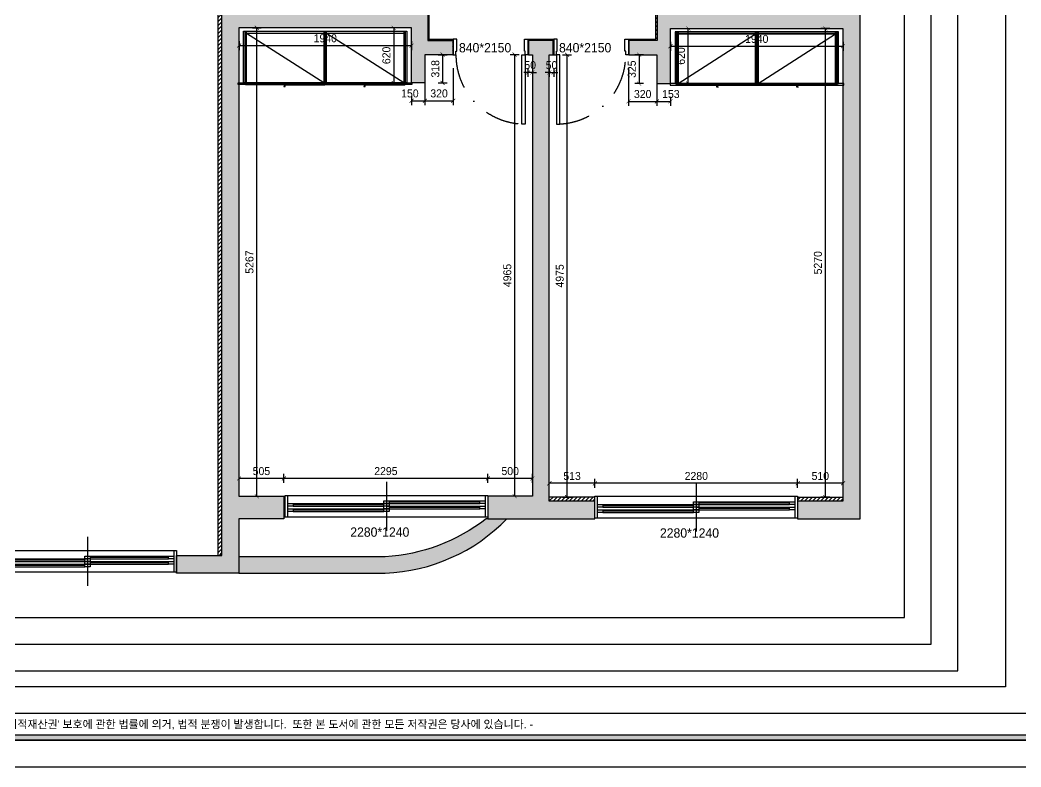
# Model space of a CAD drawing. Header units: millimetres. Extents: x -551172 to 227904, y -3435 to 261611.
# Drawn here: x 152533 to 163791, y 77680 to 86080 of the extents above; entities that cross this region are included whole.
import ezdxf
from ezdxf.enums import TextEntityAlignment as Align

# ---------------------------------------------------------------- set-up
doc = ezdxf.new("R2010")
doc.units = ezdxf.units.MM
doc.header["$LTSCALE"] = 100
doc.header["$PDMODE"] = 3
doc.linetypes.add('DASHDOT', pattern=[25.4, 12.7, -6.35, 0, -6.35])
doc.layers.get('DEFPOINTS').update_dxf_attribs({"color": 248})
for name, color, linetype in [('2CONTINUOUS', 2, 'Continuous'), ('E-DIM(IN)', 14, 'Continuous'), ('F-DOOR', 6, 'Continuous'), ('F-HAT', 251, 'Continuous'), ('F-TEXT @ 1', 3, 'Continuous'), ('F-WALL1', 2, 'Continuous'), ('F-WALL2', 3, 'Continuous'), ('F-WIN', 4, 'Continuous'), ('FORM(YOURNAME)-1', 1, 'Continuous'), ('FORM(YOURNAME)-11', 1, 'Continuous')]:
    doc.layers.add(name, color=color, linetype=linetype)
doc.styles.add('YOURNAME', font='HYWULM.TTF')
doc.dimstyles.new('YOURNAME-50', dxfattribs={"dimscale": 50, "dimtxt": 1.8, "dimasz": 0.9, "dimexe": 1, "dimexo": 3, "dimgap": 0.7, "dimtad": 1, "dimdec": 0, "dimzin": 0, "dimdsep": 46, "dimtxsty": 'YOURNAME', "dimblk": 'ARCHTICK', "dimcen": 0, "dimclrd": 1, "dimclre": 1, "dimclrt": 7, "dimadec": 0, "dimazin": 0, "dimtfac": 1, "dimtdec": 0, "dimtix": 1, "dimtmove": 2, "dimatfit": 3, "dimldrblk": 'ARCHTICK', "dimfxl": 0, "dimtolj": 1, "dimtzin": 0, "dimarcsym": 0})

# ---------------------------------------------------------------- blocks, each defined once
blk = doc.blocks.new('FORM-ELEVATION')
at = {"layer": 'FORM(YOURNAME)-11'}
h = blk.add_hatch(color=256, dxfattribs=at)
h.dxf.hatch_style = 1
h.paths.add_polyline_path([(-10309, 35708), (71691, 35708), (71691, 35508), (-10309, 35508)])
h.paths.add_polyline_path([(-10309, -21492), (71691, -21492), (71691, -21692), (-10309, -21692)])
at = {"layer": 'DEFPOINTS', "color": 158}
blk.add_line((62481, -20692), (-10309, -20692), dxfattribs=at)
for points in [[(-10309, -21692), (71691, -21692), (71691, 35708), (-10309, 35708)], [(-8309, 33708), (61071, 33708), (61071, -19692), (-8309, -19692)]]:
    blk.add_lwpolyline(points, close=True, dxfattribs=at)
at = {"layer": 'FORM(YOURNAME)-11', "color": 250}
blk.add_lwpolyline([(-11309, -22692), (72691, -22692), (72691, 36708), (-11309, 36708)], close=True, dxfattribs=at)
at = {"layer": 'FORM(YOURNAME)-11'}
blk.add_lwpolyline([(-10309, -21492), (71691, -21492), (71691, -21692), (-10309, -21692)], close=True, dxfattribs=at)
at = {"layer": 'FORM(YOURNAME)-11', "color": 1, "style": 'YOURNAME'}
blk.add_text("- 본 도서는 어떠한 경우에도 무단으로 도용할 수 없으며 도용시 '지적재산권' 보호에 관한 법률에 의거, 법적 분쟁이 발생합니다.  또한 본 도서에 관한 모든 저작권은 당사에 있습니다. -", height=300, dxfattribs=at).set_placement((28146, -21092), align=Align.MIDDLE_CENTER)
at = {"layer": 'FORM(YOURNAME)-11', "color": 3, "style": 'YOURNAME'}
for tag, height, p in [('1', 450, (71041, -1219)), ('2', 450, (71041, -1863)), ('3', 450, (71041, -3150)), ('4', 450, (71041, -5081)), ('5', 515, (71041, -7398)), ('6', 515, (71041, -9650)), ('7', 515, (71041, -11903)), ('8', 515, (71041, -14155)), ('9', 515, (71041, -16408)), ('10', 515, (66791, -18596)), ('11', 515, (71041, -18660)), ('12', 515, (66791, -20848)), ('13', 515, (71041, -20848))]:
    blk.add_attdef(tag, text='', height=height, dxfattribs=at).set_placement(p, align=Align.MIDDLE_RIGHT)
blk = doc.blocks.new('*U697')
at = {"layer": 'FORM(YOURNAME)-1', "xscale": 0.3, "yscale": 0.3, "zscale": 0.3}
blk.add_blockref('FORM-ELEVATION', (145297, 84488), dxfattribs=at)
blk = doc.blocks.new('_ArchTick')
at = {"color": 0, "linetype": 'ByBlock', "const_width": 0.15}
blk.add_lwpolyline([(-0.5, -0.5), (0.5, 0.5)], dxfattribs=at)
blk = doc.blocks.new('*D243')
at = {"layer": 'DEFPOINTS', "color": 0}
for p in [(154996, 85992), (156936, 85992), (156936, 85792)]:
    blk.add_point(p, dxfattribs=at)
at = {"layer": 'E-DIM(IN)', "lineweight": -2}
for p, q in [((154996, 85842), (154996, 85742)), ((154996, 85792), (156936, 85792)), ((156936, 85842), (156936, 85742))]:
    blk.add_line(p, q, dxfattribs=at)
at = {"layer": 'E-DIM(IN)', "lineweight": -2, "xscale": 45, "yscale": 45, "zscale": 45, "rotation": 180}
blk.add_blockref('_ArchTick', (154996, 85792), dxfattribs=at)
at = {"layer": 'E-DIM(IN)', "lineweight": -2, "xscale": 45, "yscale": 45, "zscale": 45}
blk.add_blockref('_ArchTick', (156936, 85792), dxfattribs=at)
at = {"layer": 'E-DIM(IN)', "color": 7, "insert": (155966, 85874), "char_height": 90, "attachment_point": 5, "style": 'YOURNAME'}
blk.add_mtext('\\A1;1940', dxfattribs=at)
blk = doc.blocks.new('*D244')
at = {"layer": 'DEFPOINTS', "color": 0}
for p in [(156936, 85992), (156736, 85372), (156936, 85372)]:
    blk.add_point(p, dxfattribs=at)
at = {"layer": 'E-DIM(IN)', "lineweight": -2}
for p, q in [((156786, 85992), (156686, 85992)), ((156736, 85992), (156736, 85372)), ((156786, 85372), (156686, 85372))]:
    blk.add_line(p, q, dxfattribs=at)
at = {"layer": 'E-DIM(IN)', "lineweight": -2, "xscale": 45, "yscale": 45, "zscale": 45}
for p, rotation in [((156736, 85992), 90), ((156736, 85372), 270)]:
    blk.add_blockref('_ArchTick', p, dxfattribs=dict(at, rotation=rotation))
at = {"layer": 'E-DIM(IN)', "color": 7, "insert": (156654, 85682), "char_height": 90, "attachment_point": 5, "rotation": 90, "style": 'YOURNAME'}
blk.add_mtext('\\A1;620', dxfattribs=at)
blk = doc.blocks.new('*D245')
at = {"layer": 'DEFPOINTS', "color": 0}
for p in [(156936, 85372), (157086, 85372), (157086, 85172)]:
    blk.add_point(p, dxfattribs=at)
at = {"layer": 'E-DIM(IN)', "lineweight": -2}
for p, q in [((156936, 85222), (156936, 85122)), ((157086, 85222), (157086, 85122)), ((156936, 85172), (157086, 85172))]:
    blk.add_line(p, q, dxfattribs=at)
at = {"layer": 'E-DIM(IN)', "lineweight": -2, "xscale": 45, "yscale": 45, "zscale": 45, "rotation": 180}
blk.add_blockref('_ArchTick', (156936, 85172), dxfattribs=at)
at = {"layer": 'E-DIM(IN)', "lineweight": -2, "xscale": 45, "yscale": 45, "zscale": 45}
blk.add_blockref('_ArchTick', (157086, 85172), dxfattribs=at)
at = {"layer": 'E-DIM(IN)', "color": 7, "insert": (156918, 85254), "char_height": 90, "attachment_point": 5, "style": 'YOURNAME'}
blk.add_mtext('\\A1;150', dxfattribs=at)
blk = doc.blocks.new('*D246')
at = {"layer": 'DEFPOINTS', "color": 0}
for p in [(157086, 85690), (157086, 85372), (157286, 85372)]:
    blk.add_point(p, dxfattribs=at)
at = {"layer": 'E-DIM(IN)', "lineweight": -2}
for p, q in [((157236, 85690), (157336, 85690)), ((157286, 85690), (157286, 85372)), ((157236, 85372), (157336, 85372))]:
    blk.add_line(p, q, dxfattribs=at)
at = {"layer": 'E-DIM(IN)', "lineweight": -2, "xscale": 45, "yscale": 45, "zscale": 45}
for p, rotation in [((157286, 85690), 90), ((157286, 85372), 270)]:
    blk.add_blockref('_ArchTick', p, dxfattribs=dict(at, rotation=rotation))
at = {"layer": 'E-DIM(IN)', "color": 7, "insert": (157204, 85531), "char_height": 90, "attachment_point": 5, "rotation": 90, "style": 'YOURNAME'}
blk.add_mtext('\\A1;318', dxfattribs=at)
blk = doc.blocks.new('*D247')
at = {"layer": 'DEFPOINTS', "color": 0}
for p in [(157086, 85690), (157406, 85690), (157406, 85172)]:
    blk.add_point(p, dxfattribs=at)
at = {"layer": 'E-DIM(IN)', "lineweight": -2}
for p, q in [((157086, 85540), (157086, 85122)), ((157406, 85540), (157406, 85122)), ((157086, 85172), (157406, 85172))]:
    blk.add_line(p, q, dxfattribs=at)
at = {"layer": 'E-DIM(IN)', "lineweight": -2, "xscale": 45, "yscale": 45, "zscale": 45, "rotation": 180}
blk.add_blockref('_ArchTick', (157086, 85172), dxfattribs=at)
at = {"layer": 'E-DIM(IN)', "lineweight": -2, "xscale": 45, "yscale": 45, "zscale": 45}
blk.add_blockref('_ArchTick', (157406, 85172), dxfattribs=at)
at = {"layer": 'E-DIM(IN)', "color": 7, "insert": (157246, 85254), "char_height": 90, "attachment_point": 5, "style": 'YOURNAME'}
blk.add_mtext('\\A1;320', dxfattribs=at)
blk = doc.blocks.new('*D248')
at = {"layer": 'DEFPOINTS', "color": 0}
for p in [(158246, 85690), (158296, 85690), (158246, 85490)]:
    blk.add_point(p, dxfattribs=at)
at = {"layer": 'E-DIM(IN)', "lineweight": -2}
for p, q in [((158246, 85490), (158201, 85490)), ((158246, 85540), (158246, 85440)), ((158296, 85490), (158246, 85490)), ((158296, 85540), (158296, 85440)), ((158296, 85490), (158341, 85490))]:
    blk.add_line(p, q, dxfattribs=at)
at = {"layer": 'E-DIM(IN)', "lineweight": -2, "xscale": 45, "yscale": 45, "zscale": 45}
blk.add_blockref('_ArchTick', (158246, 85490), dxfattribs=at)
at = {"layer": 'E-DIM(IN)', "lineweight": -2, "xscale": 45, "yscale": 45, "zscale": 45, "rotation": 180}
blk.add_blockref('_ArchTick', (158296, 85490), dxfattribs=at)
at = {"layer": 'E-DIM(IN)', "color": 7, "insert": (158271, 85572), "char_height": 90, "attachment_point": 5, "style": 'YOURNAME'}
blk.add_mtext('\\A1;50', dxfattribs=at)
blk = doc.blocks.new('*D249')
at = {"layer": 'DEFPOINTS', "color": 0}
for p in [(158296, 85690), (158096, 80725), (158296, 80725)]:
    blk.add_point(p, dxfattribs=at)
at = {"layer": 'E-DIM(IN)', "lineweight": -2}
for p, q in [((158146, 85690), (158046, 85690)), ((158096, 85690), (158096, 80725)), ((158146, 80725), (158046, 80725))]:
    blk.add_line(p, q, dxfattribs=at)
at = {"layer": 'E-DIM(IN)', "lineweight": -2, "xscale": 45, "yscale": 45, "zscale": 45}
for p, rotation in [((158096, 85690), 90), ((158096, 80725), 270)]:
    blk.add_blockref('_ArchTick', p, dxfattribs=dict(at, rotation=rotation))
at = {"layer": 'E-DIM(IN)', "color": 7, "insert": (158014, 83207), "char_height": 90, "attachment_point": 5, "rotation": 90, "style": 'YOURNAME'}
blk.add_mtext('\\A1;4965', dxfattribs=at)
blk = doc.blocks.new('*D250')
at = {"layer": 'DEFPOINTS', "color": 0}
for p in [(157796, 80925), (157796, 80725), (158296, 80725)]:
    blk.add_point(p, dxfattribs=at)
at = {"layer": 'E-DIM(IN)', "lineweight": -2}
for p, q in [((157796, 80875), (157796, 80975)), ((158296, 80875), (158296, 80975)), ((158296, 80925), (157796, 80925))]:
    blk.add_line(p, q, dxfattribs=at)
at = {"layer": 'E-DIM(IN)', "lineweight": -2, "xscale": 45, "yscale": 45, "zscale": 45, "rotation": 180}
blk.add_blockref('_ArchTick', (157796, 80925), dxfattribs=at)
at = {"layer": 'E-DIM(IN)', "lineweight": -2, "xscale": 45, "yscale": 45, "zscale": 45}
blk.add_blockref('_ArchTick', (158296, 80925), dxfattribs=at)
at = {"layer": 'E-DIM(IN)', "color": 7, "insert": (158046, 81007), "char_height": 90, "attachment_point": 5, "style": 'YOURNAME'}
blk.add_mtext('\\A1;500', dxfattribs=at)
blk = doc.blocks.new('*D251')
at = {"layer": 'DEFPOINTS', "color": 0}
for p in [(155501, 80925), (155501, 80725), (157796, 80725)]:
    blk.add_point(p, dxfattribs=at)
at = {"layer": 'E-DIM(IN)', "lineweight": -2}
for p, q in [((155501, 80875), (155501, 80975)), ((157796, 80875), (157796, 80975)), ((157796, 80925), (155501, 80925))]:
    blk.add_line(p, q, dxfattribs=at)
at = {"layer": 'E-DIM(IN)', "lineweight": -2, "xscale": 45, "yscale": 45, "zscale": 45, "rotation": 180}
blk.add_blockref('_ArchTick', (155501, 80925), dxfattribs=at)
at = {"layer": 'E-DIM(IN)', "lineweight": -2, "xscale": 45, "yscale": 45, "zscale": 45}
blk.add_blockref('_ArchTick', (157796, 80925), dxfattribs=at)
at = {"layer": 'E-DIM(IN)', "color": 7, "insert": (156648, 81007), "char_height": 90, "attachment_point": 5, "style": 'YOURNAME'}
blk.add_mtext('\\A1;2295', dxfattribs=at)
blk = doc.blocks.new('*D252')
at = {"layer": 'DEFPOINTS', "color": 0}
for p in [(154996, 80925), (154996, 80725), (155501, 80725)]:
    blk.add_point(p, dxfattribs=at)
at = {"layer": 'E-DIM(IN)', "lineweight": -2}
for p, q in [((154996, 80875), (154996, 80975)), ((155501, 80875), (155501, 80975)), ((155501, 80925), (154996, 80925))]:
    blk.add_line(p, q, dxfattribs=at)
at = {"layer": 'E-DIM(IN)', "lineweight": -2, "xscale": 45, "yscale": 45, "zscale": 45, "rotation": 180}
blk.add_blockref('_ArchTick', (154996, 80925), dxfattribs=at)
at = {"layer": 'E-DIM(IN)', "lineweight": -2, "xscale": 45, "yscale": 45, "zscale": 45}
blk.add_blockref('_ArchTick', (155501, 80925), dxfattribs=at)
at = {"layer": 'E-DIM(IN)', "color": 7, "insert": (155248, 81007), "char_height": 90, "attachment_point": 5, "style": 'YOURNAME'}
blk.add_mtext('\\A1;505', dxfattribs=at)
blk = doc.blocks.new('*D253')
at = {"layer": 'DEFPOINTS', "color": 0}
for p in [(154996, 85992), (155196, 85992), (154996, 80725)]:
    blk.add_point(p, dxfattribs=at)
at = {"layer": 'E-DIM(IN)', "lineweight": -2}
for p, q in [((155146, 85992), (155246, 85992)), ((155196, 80725), (155196, 85992)), ((155146, 80725), (155246, 80725))]:
    blk.add_line(p, q, dxfattribs=at)
at = {"layer": 'E-DIM(IN)', "lineweight": -2, "xscale": 45, "yscale": 45, "zscale": 45}
for p, rotation in [((155196, 85992), 90), ((155196, 80725), 270)]:
    blk.add_blockref('_ArchTick', p, dxfattribs=dict(at, rotation=rotation))
at = {"layer": 'E-DIM(IN)', "color": 7, "insert": (155114, 83358), "char_height": 90, "attachment_point": 5, "rotation": 90, "style": 'YOURNAME'}
blk.add_mtext('\\A1;5267', dxfattribs=at)
blk = doc.blocks.new('*D254')
at = {"layer": 'DEFPOINTS', "color": 0}
for p in [(158486, 85690), (158536, 85690), (158536, 85490)]:
    blk.add_point(p, dxfattribs=at)
at = {"layer": 'E-DIM(IN)', "lineweight": -2}
for p, q in [((158486, 85490), (158441, 85490)), ((158486, 85540), (158486, 85440)), ((158486, 85490), (158536, 85490)), ((158536, 85540), (158536, 85440)), ((158536, 85490), (158581, 85490))]:
    blk.add_line(p, q, dxfattribs=at)
at = {"layer": 'E-DIM(IN)', "lineweight": -2, "xscale": 45, "yscale": 45, "zscale": 45}
blk.add_blockref('_ArchTick', (158486, 85490), dxfattribs=at)
at = {"layer": 'E-DIM(IN)', "lineweight": -2, "xscale": 45, "yscale": 45, "zscale": 45, "rotation": 180}
blk.add_blockref('_ArchTick', (158536, 85490), dxfattribs=at)
at = {"layer": 'E-DIM(IN)', "color": 7, "insert": (158511, 85572), "char_height": 90, "attachment_point": 5, "style": 'YOURNAME'}
blk.add_mtext('\\A1;50', dxfattribs=at)
blk = doc.blocks.new('*D255')
at = {"layer": 'DEFPOINTS', "color": 0}
for p in [(159376, 85690), (159696, 85690), (159696, 85165)]:
    blk.add_point(p, dxfattribs=at)
at = {"layer": 'E-DIM(IN)', "lineweight": -2}
for p, q in [((159376, 85540), (159376, 85115)), ((159696, 85540), (159696, 85115)), ((159376, 85165), (159696, 85165))]:
    blk.add_line(p, q, dxfattribs=at)
at = {"layer": 'E-DIM(IN)', "lineweight": -2, "xscale": 45, "yscale": 45, "zscale": 45, "rotation": 180}
blk.add_blockref('_ArchTick', (159376, 85165), dxfattribs=at)
at = {"layer": 'E-DIM(IN)', "lineweight": -2, "xscale": 45, "yscale": 45, "zscale": 45}
blk.add_blockref('_ArchTick', (159696, 85165), dxfattribs=at)
at = {"layer": 'E-DIM(IN)', "color": 7, "insert": (159536, 85247), "char_height": 90, "attachment_point": 5, "style": 'YOURNAME'}
blk.add_mtext('\\A1;320', dxfattribs=at)
blk = doc.blocks.new('*D256')
at = {"layer": 'DEFPOINTS', "color": 0}
for p in [(159696, 85690), (159496, 85365), (159696, 85365)]:
    blk.add_point(p, dxfattribs=at)
at = {"layer": 'E-DIM(IN)', "lineweight": -2}
for p, q in [((159546, 85690), (159446, 85690)), ((159496, 85690), (159496, 85365)), ((159546, 85365), (159446, 85365))]:
    blk.add_line(p, q, dxfattribs=at)
at = {"layer": 'E-DIM(IN)', "lineweight": -2, "xscale": 45, "yscale": 45, "zscale": 45}
for p, rotation in [((159496, 85690), 90), ((159496, 85365), 270)]:
    blk.add_blockref('_ArchTick', p, dxfattribs=dict(at, rotation=rotation))
at = {"layer": 'E-DIM(IN)', "color": 7, "insert": (159414, 85527), "char_height": 90, "attachment_point": 5, "rotation": 90, "style": 'YOURNAME'}
blk.add_mtext('\\A1;325', dxfattribs=at)
blk = doc.blocks.new('*D257')
at = {"layer": 'DEFPOINTS', "color": 0}
for p in [(159696, 85365), (159849, 85365), (159849, 85165)]:
    blk.add_point(p, dxfattribs=at)
at = {"layer": 'E-DIM(IN)', "lineweight": -2}
for p, q in [((159696, 85215), (159696, 85115)), ((159696, 85165), (159849, 85165)), ((159849, 85215), (159849, 85115))]:
    blk.add_line(p, q, dxfattribs=at)
at = {"layer": 'E-DIM(IN)', "lineweight": -2, "xscale": 45, "yscale": 45, "zscale": 45, "rotation": 180}
blk.add_blockref('_ArchTick', (159696, 85165), dxfattribs=at)
at = {"layer": 'E-DIM(IN)', "lineweight": -2, "xscale": 45, "yscale": 45, "zscale": 45}
blk.add_blockref('_ArchTick', (159849, 85165), dxfattribs=at)
at = {"layer": 'E-DIM(IN)', "color": 7, "insert": (159853, 85247), "char_height": 90, "attachment_point": 5, "style": 'YOURNAME'}
blk.add_mtext('\\A1;153', dxfattribs=at)
blk = doc.blocks.new('*D258')
at = {"layer": 'DEFPOINTS', "color": 0}
for p in [(159849, 85985), (160049, 85985), (159849, 85365)]:
    blk.add_point(p, dxfattribs=at)
at = {"layer": 'E-DIM(IN)', "lineweight": -2}
for p, q in [((159999, 85985), (160099, 85985)), ((160049, 85365), (160049, 85985)), ((159999, 85365), (160099, 85365))]:
    blk.add_line(p, q, dxfattribs=at)
at = {"layer": 'E-DIM(IN)', "lineweight": -2, "xscale": 45, "yscale": 45, "zscale": 45}
for p, rotation in [((160049, 85985), 90), ((160049, 85365), 270)]:
    blk.add_blockref('_ArchTick', p, dxfattribs=dict(at, rotation=rotation))
at = {"layer": 'E-DIM(IN)', "color": 7, "insert": (159967, 85675), "char_height": 90, "attachment_point": 5, "rotation": 90, "style": 'YOURNAME'}
blk.add_mtext('\\A1;620', dxfattribs=at)
blk = doc.blocks.new('*D259')
at = {"layer": 'DEFPOINTS', "color": 0}
for p in [(159849, 85985), (161789, 85985), (161789, 85785)]:
    blk.add_point(p, dxfattribs=at)
at = {"layer": 'E-DIM(IN)', "lineweight": -2}
for p, q in [((159849, 85835), (159849, 85735)), ((159849, 85785), (161789, 85785)), ((161789, 85835), (161789, 85735))]:
    blk.add_line(p, q, dxfattribs=at)
at = {"layer": 'E-DIM(IN)', "lineweight": -2, "xscale": 45, "yscale": 45, "zscale": 45, "rotation": 180}
blk.add_blockref('_ArchTick', (159849, 85785), dxfattribs=at)
at = {"layer": 'E-DIM(IN)', "lineweight": -2, "xscale": 45, "yscale": 45, "zscale": 45}
blk.add_blockref('_ArchTick', (161789, 85785), dxfattribs=at)
at = {"layer": 'E-DIM(IN)', "color": 7, "insert": (160819, 85867), "char_height": 90, "attachment_point": 5, "style": 'YOURNAME'}
blk.add_mtext('\\A1;1940', dxfattribs=at)
blk = doc.blocks.new('*D260')
at = {"layer": 'DEFPOINTS', "color": 0}
for p in [(161789, 85985), (161589, 80715), (161789, 80715)]:
    blk.add_point(p, dxfattribs=at)
at = {"layer": 'E-DIM(IN)', "lineweight": -2}
for p, q in [((161639, 85985), (161539, 85985)), ((161589, 85985), (161589, 80715)), ((161639, 80715), (161539, 80715))]:
    blk.add_line(p, q, dxfattribs=at)
at = {"layer": 'E-DIM(IN)', "lineweight": -2, "xscale": 45, "yscale": 45, "zscale": 45}
for p, rotation in [((161589, 85985), 90), ((161589, 80715), 270)]:
    blk.add_blockref('_ArchTick', p, dxfattribs=dict(at, rotation=rotation))
at = {"layer": 'E-DIM(IN)', "color": 7, "insert": (161507, 83350), "char_height": 90, "attachment_point": 5, "rotation": 90, "style": 'YOURNAME'}
blk.add_mtext('\\A1;5270', dxfattribs=at)
blk = doc.blocks.new('*D261')
at = {"layer": 'DEFPOINTS', "color": 0}
for p in [(161279, 80870), (161279, 80670), (161789, 80670)]:
    blk.add_point(p, dxfattribs=at)
at = {"layer": 'E-DIM(IN)', "lineweight": -2}
for p, q in [((161279, 80820), (161279, 80920)), ((161789, 80870), (161279, 80870)), ((161789, 80820), (161789, 80920))]:
    blk.add_line(p, q, dxfattribs=at)
at = {"layer": 'E-DIM(IN)', "lineweight": -2, "xscale": 45, "yscale": 45, "zscale": 45, "rotation": 180}
blk.add_blockref('_ArchTick', (161279, 80870), dxfattribs=at)
at = {"layer": 'E-DIM(IN)', "lineweight": -2, "xscale": 45, "yscale": 45, "zscale": 45}
blk.add_blockref('_ArchTick', (161789, 80870), dxfattribs=at)
at = {"layer": 'E-DIM(IN)', "color": 7, "insert": (161534, 80952), "char_height": 90, "attachment_point": 5, "style": 'YOURNAME'}
blk.add_mtext('\\A1;510', dxfattribs=at)
blk = doc.blocks.new('*D262')
at = {"layer": 'DEFPOINTS', "color": 0}
for p in [(158999, 80870), (158999, 80670), (161279, 80670)]:
    blk.add_point(p, dxfattribs=at)
at = {"layer": 'E-DIM(IN)', "lineweight": -2}
for p, q in [((158999, 80820), (158999, 80920)), ((161279, 80870), (158999, 80870)), ((161279, 80820), (161279, 80920))]:
    blk.add_line(p, q, dxfattribs=at)
at = {"layer": 'E-DIM(IN)', "lineweight": -2, "xscale": 45, "yscale": 45, "zscale": 45, "rotation": 180}
blk.add_blockref('_ArchTick', (158999, 80870), dxfattribs=at)
at = {"layer": 'E-DIM(IN)', "lineweight": -2, "xscale": 45, "yscale": 45, "zscale": 45}
blk.add_blockref('_ArchTick', (161279, 80870), dxfattribs=at)
at = {"layer": 'E-DIM(IN)', "color": 7, "insert": (160139, 80952), "char_height": 90, "attachment_point": 5, "style": 'YOURNAME'}
blk.add_mtext('\\A1;2280', dxfattribs=at)
blk = doc.blocks.new('*D263')
at = {"layer": 'DEFPOINTS', "color": 0}
for p in [(158486, 80870), (158486, 80670), (158999, 80670)]:
    blk.add_point(p, dxfattribs=at)
at = {"layer": 'E-DIM(IN)', "lineweight": -2}
for p, q in [((158486, 80820), (158486, 80920)), ((158999, 80870), (158486, 80870)), ((158999, 80820), (158999, 80920))]:
    blk.add_line(p, q, dxfattribs=at)
at = {"layer": 'E-DIM(IN)', "lineweight": -2, "xscale": 45, "yscale": 45, "zscale": 45, "rotation": 180}
blk.add_blockref('_ArchTick', (158486, 80870), dxfattribs=at)
at = {"layer": 'E-DIM(IN)', "lineweight": -2, "xscale": 45, "yscale": 45, "zscale": 45}
blk.add_blockref('_ArchTick', (158999, 80870), dxfattribs=at)
at = {"layer": 'E-DIM(IN)', "color": 7, "insert": (158742, 80952), "char_height": 90, "attachment_point": 5, "style": 'YOURNAME'}
blk.add_mtext('\\A1;513', dxfattribs=at)
blk = doc.blocks.new('*D264')
at = {"layer": 'DEFPOINTS', "color": 0}
for p in [(158486, 85690), (158686, 85690), (158486, 80715)]:
    blk.add_point(p, dxfattribs=at)
at = {"layer": 'E-DIM(IN)', "lineweight": -2}
for p, q in [((158636, 85690), (158736, 85690)), ((158686, 80715), (158686, 85690)), ((158636, 80715), (158736, 80715))]:
    blk.add_line(p, q, dxfattribs=at)
at = {"layer": 'E-DIM(IN)', "lineweight": -2, "xscale": 45, "yscale": 45, "zscale": 45}
for p, rotation in [((158686, 85690), 90), ((158686, 80715), 270)]:
    blk.add_blockref('_ArchTick', p, dxfattribs=dict(at, rotation=rotation))
at = {"layer": 'E-DIM(IN)', "color": 7, "insert": (158604, 83202), "char_height": 90, "attachment_point": 5, "rotation": 90, "style": 'YOURNAME'}
blk.add_mtext('\\A1;4975', dxfattribs=at)

msp = doc.modelspace()

# ---------------------------------------------------------------- hatches: boundary and pattern name
at = {"layer": 'F-HAT'}
h = msp.add_hatch(color=256, dxfattribs=at)
h.dxf.hatch_style = 1
h.paths.add_polyline_path([(146000.6, 91301.8), (146042.1, 91616.8), (144642.1, 91616.8), (144642.1, 93089.8), (145217.1, 93089.8), (145217.1, 93320.8), (144442.1, 93320.8), (144442.1, 79859.8), (145476.6, 79859.8), (145476.6, 80052.8), (144706.6, 80052.8), (144706.6, 81641.8), (145489.6, 81641.8), (145489.6, 81891.8), (144729.6, 81891.8), (144729.6, 86096.8), (145820.6, 86096.8), (145820.6, 86256.8), (144729.6, 86256.8), (144729.6, 88346.8), (146070.6, 88346.8), (146070.6, 88496.8), (144690.6, 88496.8), (144690.6, 91301.8)])
h.paths.add_polyline_path([(147533.6, 91301.8), (147533.6, 88496.8), (146858.6, 88496.8), (146858.6, 88346.8), (147533.6, 88346.8), (147533.6, 86256.8), (146670.6, 86256.8), (146670.6, 86096.8), (148220.6, 86096.8), (148220.6, 86256.8), (147705.6, 86256.8), (147705.6, 87608.8), (148405.6, 87608.8), (148405.6, 87763.8), (147695.6, 87763.8), (147695.6, 91300.8), (148485.6, 91300.8), (148485.6, 91915.8), (147700.6, 91915.8), (147700.6, 93120.8), (148460.6, 93120.8), (148460.6, 93320.8), (146834.6, 93320.8), (146834.6, 93089.8), (147544.6, 93089.8), (147544.6, 92186.8), (146802.1, 92186.8), (146802.1, 91616.8), (146843.6, 91301.8)])
h.paths.add_polyline_path([(146952.1, 91616.8), (146952.1, 92036.8), (147544.6, 92036.8), (147544.6, 91616.8)], flags=16)
h.paths.add_polyline_path([(147700.6, 91450.8), (147700.6, 91765.8), (148335.6, 91765.8), (148335.6, 91450.8)], flags=16)
h.paths.add_polyline_path([(149448.6, 86256.8), (149175.6, 86256.8), (149175.6, 86096.8), (149220.6, 86096.8), (149220.6, 81891.8), (148788.6, 81891.8), (148788.6, 81641.8), (149448.6, 81641.8), (149448.6, 81836.8)])
h.paths.add_polyline_path([(149401.6, 80059.8), (149401.6, 80694.8), (149206.6, 80694.8), (149206.6, 80402.8), (149206.6, 80059.8), (149196.6, 80059.8), (149196.6, 79859.8), (149911.6, 79859.8), (149911.6, 80059.8)])
h.paths.add_polyline_path([(154995.6, 80469.8), (155500.6, 80469.8), (155500.6, 80724.8), (154995.6, 80724.8), (154995.6, 85991.8), (156935.6, 85991.8), (156935.6, 85371.8), (157085.6, 85371.8), (157085.6, 85689.8), (157400.6, 85689.8), (157400.6, 85847.8), (157120.6, 85847.8), (157120.6, 86194.8), (154804.6, 86194.8), (154804.6, 80059.8), (154294.6, 80059.8), (154294.6, 79859.8), (154995.6, 79859.8), (154995.6, 80044.8)])
h.paths.add_polyline_path([(154995.6, 80044.8), (154995.6, 79859.8), (156640.6, 79859.8, 0.1911323), (158008.8, 80469.8), (157795.6, 80469.8), (157773.9, 80469.8, -0.1512783), (156640.6, 80044.8)])
h.paths.add_polyline_path([(158998.6, 80469.8), (158998.6, 80669.8), (158485.6, 80669.8), (158485.6, 85689.8), (158530.6, 85689.8), (158530.6, 85847.8), (158250.6, 85847.8), (158250.6, 85689.8), (158295.6, 85689.8), (158295.6, 80724.8), (157795.6, 80724.8), (157795.6, 80469.8)])
h.paths.add_polyline_path([(161980.6, 80469.8), (161980.6, 89425.8), (159090.6, 89425.8), (159090.6, 88310.8), (159005.6, 88310.8), (159005.6, 88150.8), (159090.6, 88150.8), (159090.6, 87350.8), (159250.6, 87350.8), (159250.6, 89200.8), (161780.6, 89200.8), (161780.6, 87505.8), (160035.6, 87505.8), (160035.6, 87350.8), (160965.6, 87350.8), (160965.6, 86142.8), (159700.6, 86142.8), (159700.6, 85847.8), (159380.6, 85847.8), (159380.6, 85689.8), (159695.6, 85689.8), (159695.6, 85364.8), (159848.6, 85364.8), (159848.6, 85984.8), (161788.6, 85984.8), (161788.6, 80669.8), (161278.6, 80669.8), (161278.6, 80469.8)])
h.paths.add_polyline_path([(161120.6, 86142.8), (161120.6, 87350.8), (161780.6, 87350.8), (161780.6, 86142.8)], flags=16)
h.paths.add_polyline_path([(155585.6, 87650.8), (155585.6, 87805.8), (153180.6, 87805.8), (153180.6, 92845.8), (153690.6, 92845.8), (153690.6, 93045.8), (153180.6, 93045.8), (153180.6, 93320.8), (152465.6, 93320.8), (152465.6, 93120.8), (153000.6, 93120.8), (153000.6, 90795.8), (152600.6, 90795.8), (152600.6, 90550.8), (152995.6, 90550.8), (152995.6, 87650.8)])
h.paths.add_polyline_path([(156675.6, 88310.8), (156675.6, 91102.8), (157445.6, 91102.8), (157445.6, 93045.8), (156205.6, 93045.8), (156205.6, 92845.8), (157237.6, 92845.8), (157237.6, 91575.8), (156485.6, 91575.8), (156485.6, 87805.8), (156435.6, 87805.8), (156435.6, 87650.8), (156670.6, 87650.8), (156670.6, 88150.8), (157090.6, 88150.8), (157090.6, 88310.8)])
h.paths.add_polyline_path([(156675.6, 91202.8), (156675.6, 91475.8), (157237.6, 91475.8), (157237.6, 91202.8)], flags=16)
h.paths.add_polyline_path([(159090.6, 90422.8), (159350.6, 90422.8), (159350.6, 91232.8), (159090.6, 91232.8)])
h.paths.add_polyline_path([(150970.6, 91300.8), (150970.6, 90550.8), (151240.6, 90550.8), (151240.6, 91640.8), (149970.6, 91640.8), (149970.6, 91300.8)])
h = msp.add_hatch(dxfattribs=at)
h.set_pattern_fill('ANSI31', color=256, scale=10)
h.paths.add_polyline_path([(160965.6, 87350.8), (160023.1, 87350.8), (160023.1, 87337.8), (160023.1, 87335.8), (160950.6, 87335.8), (160950.6, 86157.8), (159685.6, 86157.8), (159685.6, 85862.8), (159375.6, 85862.8), (159375.6, 85847.8), (159700.6, 85847.8), (159700.6, 86142.8), (160965.6, 86142.8)])
h = msp.add_hatch(dxfattribs=at)
h.set_pattern_fill('ANSI31', color=256, scale=10)
h.paths.add_polyline_path([(154804.6, 86194.8), (157120.6, 86194.8), (157120.6, 85847.8), (157135.6, 85847.8), (157135.6, 86209.8), (154759.6, 86209.8), (154759.6, 80059.8), (154804.6, 80059.8)])
h = msp.add_hatch(dxfattribs=at)
h.set_pattern_fill('ANSI31', color=256, scale=10)
h.paths.add_polyline_path([(157405.6, 85862.8), (157135.6, 85862.8), (157135.6, 85847.8), (157400.6, 85847.8), (157405.6, 85847.8)])
h = msp.add_hatch(dxfattribs=at)
h.set_pattern_fill('ANSI31', color=256, scale=10)
h.paths.add_polyline_path([(157405.6, 85847.8), (157400.6, 85847.8), (157400.6, 85689.8), (157405.6, 85689.8)])
h.paths.add_polyline_path([(158250.6, 85847.8), (158245.6, 85847.8), (158245.6, 85689.8), (158250.6, 85689.8)])
h = msp.add_hatch(dxfattribs=at)
h.set_pattern_fill('ANSI31', color=256, scale=10)
h.paths.add_polyline_path([(158535.6, 85862.8), (158245.6, 85862.8), (158245.6, 85847.8), (158250.6, 85847.8), (158530.6, 85847.8), (158535.6, 85847.8)])
h = msp.add_hatch(dxfattribs=at)
h.set_pattern_fill('ANSI31', color=256, scale=10)
h.paths.add_polyline_path([(159375.6, 85847.8), (159380.6, 85847.8), (159380.6, 85689.8), (159375.6, 85689.8)])
h.paths.add_polyline_path([(158530.6, 85847.8), (158535.6, 85847.8), (158535.6, 85689.8), (158530.6, 85689.8)])
h = msp.add_hatch(dxfattribs=at)
h.set_pattern_fill('ANSI31', color=256, scale=10)
h.paths.add_polyline_path([(155500.6, 80489.8), (155515.6, 80489.8), (155515.6, 80724.8), (155500.6, 80724.8)])
h = msp.add_hatch(dxfattribs=at)
h.set_pattern_fill('ANSI31', color=256, scale=10)
h.paths.add_polyline_path([(158998.6, 80714.8), (158485.6, 80714.8), (158485.6, 80669.8), (158998.6, 80669.8)])
h.paths.add_polyline_path([(161788.6, 80714.8), (161278.6, 80714.8), (161278.6, 80669.8), (161788.6, 80669.8)])
h = msp.add_hatch(dxfattribs=at)
h.set_pattern_fill('ANSI31', color=256, scale=10)
h.paths.add_polyline_path([(154294.6, 80059.8), (154293.1, 80059.8), (154293.1, 79869.8), (154294.6, 79869.8)])

# ---------------------------------------------------------------- linework, layer by layer
at = {"layer": '2CONTINUOUS'}
msp.add_lwpolyline([(154995.6, 79859.8), (156640.6, 79859.8, 0.1911323), (158008.8, 80469.8)], format="xyb", dxfattribs=at)
at = {"layer": 'DEFPOINTS'}
for points in [[(163080.6, 94145.8), (143342.1, 94145.8), (143342.1, 78759.8), (163080.6, 78759.8)], [(162780.6, 93845.8), (143642.1, 93845.8), (143642.1, 79059.8), (162780.6, 79059.8)], [(162480.6, 93545.8), (143942.1, 93545.8), (143942.1, 79359.8), (162480.6, 79359.8)]]:
    msp.add_lwpolyline(points, close=True, dxfattribs=at)
at = {"layer": 'F-DOOR'}
for points in [[(157445.6, 85864.8), (157405.6, 85864.8), (157405.6, 85689.8), (157435.6, 85689.8), (157435.6, 85714.8), (157435.6, 85729.8), (157445.6, 85729.8)], [(158205.6, 85864.8), (158245.6, 85864.8), (158245.6, 85689.8), (158215.6, 85689.8), (158215.6, 85714.8), (158215.6, 85729.8), (158205.6, 85729.8)], [(158575.6, 85864.8), (158535.6, 85864.8), (158535.6, 85689.8), (158565.6, 85689.8), (158565.6, 85714.8), (158565.6, 85729.8), (158575.6, 85729.8)], [(159335.6, 85864.8), (159375.6, 85864.8), (159375.6, 85689.8), (159345.6, 85689.8), (159345.6, 85714.8), (159345.6, 85729.8), (159335.6, 85729.8)], [(158175.6, 85689.8), (158215.6, 85689.8), (158215.6, 84909.8), (158175.6, 84909.8)], [(158605.6, 85689.8), (158565.6, 85689.8), (158565.6, 84909.8), (158605.6, 84909.8)]]:
    msp.add_lwpolyline(points, close=True, dxfattribs=at)
at = {"layer": 'F-DOOR', "color": 1, "linetype": 'DASHDOT', "ltscale": 0.3}
for centre, start, end in [((158215.6, 85689.8), 180, 270), ((158565.6, 85689.8), 270, 0)]:
    msp.add_arc(centre, 780, start, end, dxfattribs=at)
at = {"layer": 'F-HAT'}
for p, q in [((155047.6, 85952.8), (155065.6, 85952.8)), ((155047.6, 85371.8), (155047.6, 85952.8)), ((155065.6, 85371.8), (155065.6, 85952.8)), ((155065.6, 85952.8), (155965.6, 85952.8)), ((155065.6, 85952.8), (155065.6, 85371.8)), ((155080.6, 85371.8), (155080.6, 85952.8)), ((155080.6, 85933.8), (155950.6, 85933.8)), ((155950.6, 85929.8), (155080.6, 85929.8)), ((155950.6, 85371.8), (155080.6, 85929.8)), ((155950.6, 85952.8), (155950.6, 85371.8)), ((155965.6, 85371.8), (155965.6, 85952.8)), ((155965.6, 85952.8), (156865.6, 85952.8)), ((155965.6, 85952.8), (155965.6, 85371.8)), ((155980.6, 85371.8), (155980.6, 85952.8)), ((155980.6, 85933.8), (156850.6, 85933.8)), ((156850.6, 85929.8), (155980.6, 85929.8)), ((156850.6, 85371.8), (155980.6, 85929.8)), ((156850.6, 85952.8), (156850.6, 85371.8)), ((156865.6, 85952.8), (156865.6, 85371.8)), ((156865.6, 85952.8), (156883.6, 85952.8)), ((156865.6, 85371.8), (156865.6, 85952.8)), ((156883.6, 85952.8), (156883.6, 85371.8)), ((159918.6, 85945.8), (159900.6, 85945.8)), ((159900.6, 85945.8), (159900.6, 85364.8)), ((159918.6, 85945.8), (159918.6, 85364.8)), ((160818.6, 85945.8), (159918.6, 85945.8)), ((159918.6, 85364.8), (159918.6, 85945.8)), ((159933.6, 85945.8), (159933.6, 85364.8)), ((160803.6, 85926.8), (159933.6, 85926.8)), ((159933.6, 85922.8), (160803.6, 85922.8)), ((159933.6, 85364.8), (160803.6, 85922.8)), ((160803.6, 85364.8), (160803.6, 85945.8)), ((160818.6, 85364.8), (160818.6, 85945.8)), ((160818.6, 85945.8), (160818.6, 85364.8)), ((161718.6, 85945.8), (160818.6, 85945.8)), ((160833.6, 85945.8), (160833.6, 85364.8)), ((161703.6, 85926.8), (160833.6, 85926.8)), ((160833.6, 85922.8), (161703.6, 85922.8)), ((160833.6, 85364.8), (161703.6, 85922.8)), ((161703.6, 85364.8), (161703.6, 85945.8)), ((161718.6, 85364.8), (161718.6, 85945.8)), ((161736.6, 85945.8), (161718.6, 85945.8)), ((161718.6, 85945.8), (161718.6, 85364.8)), ((161736.6, 85364.8), (161736.6, 85945.8)), ((154985.3, 85371.8), (155065.6, 85371.8)), ((154985.3, 85353.8), (154985.3, 85371.8)), ((155065.6, 85353.8), (154985.3, 85353.8)), ((155065.6, 85371.8), (155047.6, 85371.8)), ((155965.6, 85371.8), (155065.6, 85371.8)), ((155065.6, 85371.8), (155065.6, 85353.8)), ((155068.4, 85370.8), (155067.6, 85370)), ((155067.6, 85370), (155067.6, 85353.8)), ((155067.6, 85353.8), (155068.4, 85353)), ((155511.8, 85370.8), (155068.4, 85370.8)), ((155068.4, 85353), (155511.8, 85353)), ((155499.2, 85334.2), (155499.1, 85334.1)), ((155499.1, 85334.1), (155499.1, 85332)), ((155499.1, 85332), (155499.2, 85331.9)), ((155499.3, 85334.3), (155499.2, 85334.2)), ((155499.2, 85331.9), (155499.3, 85331.8)), ((155511.2, 85334.3), (155499.3, 85334.3)), ((155499.3, 85331.8), (155513.4, 85331.8)), ((155512.6, 85352.1), (155507.6, 85352.1)), ((155507.6, 85352.1), (155507.6, 85351.1)), ((155507.6, 85351.1), (155511.4, 85351.1)), ((155509.1, 85371.8), (155509.1, 85370.8)), ((155513.6, 85371.8), (155509.1, 85371.8)), ((155509.1, 85370.8), (155512.6, 85370.8)), ((155511.4, 85334.3), (155511.2, 85334.3)), ((155511.4, 85351.1), (155511.4, 85334.5)), ((155511.4, 85334.5), (155511.4, 85334.3)), ((155512.6, 85370), (155511.8, 85370.8)), ((155511.8, 85353), (155512.6, 85353.8)), ((155512.6, 85370.8), (155512.6, 85352.1)), ((155512.6, 85353.8), (155512.6, 85370)), ((155513.4, 85331.8), (155513.6, 85331.9)), ((155513.6, 85332), (155513.6, 85371.8)), ((155513.6, 85331.9), (155513.6, 85332)), ((156865.6, 85371.8), (155965.6, 85371.8)), ((155968.4, 85370.8), (155967.6, 85370)), ((155967.6, 85370), (155967.6, 85353.8)), ((155967.6, 85353.8), (155968.4, 85353)), ((156411.8, 85370.8), (155968.4, 85370.8)), ((155968.4, 85353), (156411.8, 85353)), ((156399.2, 85334.2), (156399.1, 85334.1)), ((156399.1, 85334.1), (156399.1, 85332)), ((156399.1, 85332), (156399.2, 85331.9)), ((156399.3, 85334.3), (156399.2, 85334.2)), ((156399.2, 85331.9), (156399.3, 85331.8)), ((156411.2, 85334.3), (156399.3, 85334.3)), ((156399.3, 85331.8), (156413.4, 85331.8)), ((156412.6, 85352.1), (156407.6, 85352.1)), ((156407.6, 85352.1), (156407.6, 85351.1)), ((156407.6, 85351.1), (156411.4, 85351.1)), ((156409.1, 85371.8), (156409.1, 85370.8)), ((156413.6, 85371.8), (156409.1, 85371.8)), ((156409.1, 85370.8), (156412.6, 85370.8)), ((156411.4, 85334.3), (156411.2, 85334.3)), ((156411.4, 85351.1), (156411.4, 85334.5)), ((156411.4, 85334.5), (156411.4, 85334.3)), ((156412.6, 85370), (156411.8, 85370.8)), ((156411.8, 85353), (156412.6, 85353.8)), ((156412.6, 85370.8), (156412.6, 85352.1)), ((156412.6, 85353.8), (156412.6, 85370)), ((156413.4, 85331.8), (156413.6, 85331.9)), ((156413.6, 85332), (156413.6, 85371.8)), ((156413.6, 85331.9), (156413.6, 85332)), ((156883.6, 85371.8), (156865.6, 85371.8)), ((156865.6, 85371.8), (156940.3, 85371.8)), ((156865.6, 85353.8), (156865.6, 85371.8)), ((156940.3, 85353.8), (156865.6, 85353.8)), ((156940.3, 85371.8), (156940.3, 85353.8)), ((159918.6, 85364.8), (159843.9, 85364.8)), ((159843.9, 85364.8), (159843.9, 85346.8)), ((159843.9, 85346.8), (159918.6, 85346.8)), ((159900.6, 85364.8), (159918.6, 85364.8)), ((159918.6, 85364.8), (160818.6, 85364.8)), ((159918.6, 85346.8), (159918.6, 85364.8)), ((160370.6, 85325), (160370.6, 85364.8)), ((160370.6, 85364.8), (160375.1, 85364.8)), ((160375.1, 85363.8), (160371.6, 85363.8)), ((160371.6, 85363.8), (160371.6, 85345.1)), ((160371.6, 85363), (160372.4, 85363.8)), ((160371.6, 85346.8), (160371.6, 85363)), ((160372.4, 85346), (160371.6, 85346.8)), ((160371.6, 85345.1), (160376.6, 85345.1)), ((160372.4, 85363.8), (160815.8, 85363.8)), ((160815.8, 85346), (160372.4, 85346)), ((160376.6, 85344.1), (160372.8, 85344.1)), ((160372.8, 85344.1), (160372.8, 85327.5)), ((160375.1, 85364.8), (160375.1, 85363.8)), ((160376.6, 85345.1), (160376.6, 85344.1)), ((160815.8, 85363.8), (160816.6, 85363)), ((160816.6, 85346.8), (160815.8, 85346)), ((160816.6, 85363), (160816.6, 85346.8)), ((160818.6, 85364.8), (161718.6, 85364.8)), ((161270.6, 85325), (161270.6, 85364.8)), ((161270.6, 85364.8), (161275.1, 85364.8)), ((161275.1, 85363.8), (161271.6, 85363.8)), ((161271.6, 85363.8), (161271.6, 85345.1)), ((161271.6, 85363), (161272.4, 85363.8)), ((161271.6, 85346.8), (161271.6, 85363)), ((161272.4, 85346), (161271.6, 85346.8)), ((161271.6, 85345.1), (161276.6, 85345.1)), ((161272.4, 85363.8), (161715.8, 85363.8)), ((161715.8, 85346), (161272.4, 85346)), ((161276.6, 85344.1), (161272.8, 85344.1)), ((161272.8, 85344.1), (161272.8, 85327.5)), ((161275.1, 85364.8), (161275.1, 85363.8)), ((161276.6, 85345.1), (161276.6, 85344.1)), ((161715.8, 85363.8), (161716.6, 85363)), ((161716.6, 85346.8), (161715.8, 85346)), ((161716.6, 85363), (161716.6, 85346.8)), ((161718.6, 85364.8), (161736.6, 85364.8)), ((161798.9, 85364.8), (161718.6, 85364.8)), ((161718.6, 85364.8), (161718.6, 85346.8)), ((161718.6, 85346.8), (161798.9, 85346.8)), ((161798.9, 85346.8), (161798.9, 85364.8)), ((160370.7, 85324.9), (160370.6, 85325)), ((160370.8, 85324.8), (160370.7, 85324.9)), ((160384.9, 85324.8), (160370.8, 85324.8)), ((160372.8, 85327.5), (160372.9, 85327.3)), ((160372.9, 85327.3), (160373, 85327.3)), ((160373, 85327.3), (160384.9, 85327.3)), ((160384.9, 85327.3), (160385.1, 85327.2)), ((160385.1, 85324.9), (160384.9, 85324.8)), ((160385.1, 85327.2), (160385.1, 85327.1)), ((160385.1, 85327.1), (160385.1, 85325)), ((160385.1, 85325), (160385.1, 85324.9)), ((161270.7, 85324.9), (161270.6, 85325)), ((161270.8, 85324.8), (161270.7, 85324.9)), ((161284.9, 85324.8), (161270.8, 85324.8)), ((161272.8, 85327.5), (161272.9, 85327.3)), ((161272.9, 85327.3), (161273, 85327.3)), ((161273, 85327.3), (161284.9, 85327.3)), ((161284.9, 85327.3), (161285.1, 85327.2)), ((161285.1, 85324.9), (161284.9, 85324.8)), ((161285.1, 85327.2), (161285.1, 85327.1)), ((161285.1, 85327.1), (161285.1, 85325)), ((161285.1, 85325), (161285.1, 85324.9))]:
    msp.add_line(p, q, dxfattribs=at)
for points in [[(156865.6, 85353.8), (155065.6, 85353.8), (155065.6, 85371.8), (156865.6, 85371.8)], [(155963.6, 85370), (155962.8, 85370.8), (155518.4, 85370.8), (155517.6, 85370), (155517.6, 85353.6), (155518.4, 85352.8), (155962.8, 85352.8), (155963.6, 85353.6)], [(156863.6, 85370), (156862.8, 85370.8), (156418.4, 85370.8), (156417.6, 85370), (156417.6, 85353.6), (156418.4, 85352.8), (156862.8, 85352.8), (156863.6, 85353.6)], [(159918.6, 85346.8), (161718.6, 85346.8), (161718.6, 85364.8), (159918.6, 85364.8)], [(159920.6, 85363), (159921.4, 85363.8), (160365.8, 85363.8), (160366.6, 85363), (160366.6, 85346.6), (160365.8, 85345.8), (159921.4, 85345.8), (159920.6, 85346.6)], [(160820.6, 85363), (160821.4, 85363.8), (161265.8, 85363.8), (161266.6, 85363), (161266.6, 85346.6), (161265.8, 85345.8), (160821.4, 85345.8), (160820.6, 85346.6)]]:
    msp.add_lwpolyline(points, close=True, dxfattribs=at)
at = {"layer": 'F-WALL1'}
for points in [[(159700.6, 86142.8), (159700.6, 85847.8), (159380.6, 85847.8), (159380.6, 85689.8), (159695.6, 85689.8), (159695.6, 85364.8), (159848.6, 85364.8), (159848.6, 85984.8), (161788.6, 85984.8), (161788.6, 80669.8), (161278.6, 80669.8), (161278.6, 80469.8), (161980.6, 80469.8), (161980.6, 89425.8)], [(157795.6, 80469.8), (158998.6, 80469.8), (158998.6, 80669.8), (158485.6, 80669.8), (158485.6, 85689.8), (158530.6, 85689.8), (158530.6, 85847.8), (158250.6, 85847.8), (158250.6, 85689.8), (158295.6, 85689.8), (158295.6, 80724.8), (157795.6, 80724.8), (157795.6, 80469.8), (157773.9, 80469.8)]]:
    msp.add_lwpolyline(points, dxfattribs=at)
msp.add_lwpolyline([(155500.6, 80469.8), (154995.6, 80469.8), (154995.6, 80044.8), (154995.6, 79859.8), (154294.6, 79859.8), (154294.6, 80059.8), (154804.6, 80059.8), (154804.6, 86194.8), (157120.6, 86194.8), (157120.6, 85847.8), (157400.6, 85847.8), (157400.6, 85689.8), (157085.6, 85689.8), (157085.6, 85371.8), (156935.6, 85371.8), (156935.6, 85991.8), (154995.6, 85991.8), (154995.6, 80724.8), (155500.6, 80724.8)], close=True, dxfattribs=at)
msp.add_lwpolyline([(157773.9, 80469.8, -0.1512783), (156640.6, 80044.8), (154995.6, 80044.8)], format="xyb", dxfattribs=at)
at = {"layer": 'F-WALL2'}
for p, q in [((157400.6, 85847.8), (157405.6, 85847.8)), ((158245.6, 85862.8), (158535.6, 85862.8)), ((158250.6, 85847.8), (158245.6, 85847.8)), ((158530.6, 85847.8), (158535.6, 85847.8)), ((159380.6, 85847.8), (159375.6, 85847.8)), ((157400.6, 85689.8), (157405.6, 85689.8)), ((158250.6, 85689.8), (158245.6, 85689.8)), ((158530.6, 85689.8), (158535.6, 85689.8)), ((159380.6, 85689.8), (159375.6, 85689.8)), ((155500.6, 80724.8), (155515.6, 80724.8)), ((158998.6, 80714.8), (158485.6, 80714.8)), ((161278.6, 80714.8), (161788.6, 80714.8)), ((155515.6, 80489.8), (155500.6, 80489.8)), ((154294.6, 80059.8), (154293.1, 80059.8)), ((154293.1, 79869.8), (154294.6, 79869.8))]:
    msp.add_line(p, q, dxfattribs=at)
for points in [[(159375.6, 85862.8), (159685.6, 85862.8), (159685.6, 86157.8), (160950.6, 86157.8), (160950.6, 87335.8), (160023.1, 87335.8)], [(157135.6, 85847.8), (157135.6, 86209.8), (154759.6, 86209.8), (154759.6, 80059.8)], [(157135.6, 85862.8), (157405.6, 85862.8)]]:
    msp.add_lwpolyline(points, dxfattribs=at)
at = {"layer": 'F-WIN'}
for p, q in [((156655.6, 80888.2), (156655.6, 80336.5)), ((160138.6, 80878.2), (160138.6, 80326.5)), ((155515.6, 80489.8), (155515.6, 80734.8)), ((155515.6, 80734.8), (157795.6, 80734.8)), ((155545.6, 80489.8), (155545.6, 80734.8)), ((157765.6, 80734.8), (157765.6, 80489.8)), ((157795.6, 80734.8), (157795.6, 80489.8)), ((158998.6, 80479.8), (158998.6, 80724.8)), ((158998.6, 80724.8), (161278.6, 80724.8)), ((159028.6, 80479.8), (159028.6, 80724.8)), ((161248.6, 80724.8), (161248.6, 80479.8)), ((161278.6, 80724.8), (161278.6, 80479.8)), ((155605.6, 80642.3), (156625.6, 80642.3)), ((156625.6, 80627.3), (155605.6, 80627.3)), ((155605.6, 80612.3), (156625.6, 80612.3)), ((156685.6, 80672.3), (157705.6, 80672.3)), ((157705.6, 80657.3), (156685.6, 80657.3)), ((156685.6, 80642.3), (157705.6, 80642.3)), ((156685.6, 80612.3), (157705.6, 80612.3)), ((159088.6, 80632.3), (160108.6, 80632.3)), ((160108.6, 80617.3), (159088.6, 80617.3)), ((160168.6, 80662.3), (161188.6, 80662.3)), ((161188.6, 80647.3), (160168.6, 80647.3)), ((160168.6, 80632.3), (161188.6, 80632.3)), ((155605.6, 80582.3), (156625.6, 80582.3)), ((156625.6, 80567.3), (155605.6, 80567.3)), ((155605.6, 80552.3), (156625.6, 80552.3)), ((157705.6, 80597.3), (156685.6, 80597.3)), ((156685.6, 80582.3), (157705.6, 80582.3)), ((159088.6, 80602.3), (160108.6, 80602.3)), ((159088.6, 80572.3), (160108.6, 80572.3)), ((160108.6, 80557.3), (159088.6, 80557.3)), ((159088.6, 80542.3), (160108.6, 80542.3)), ((160168.6, 80602.3), (161188.6, 80602.3)), ((161188.6, 80587.3), (160168.6, 80587.3)), ((160168.6, 80572.3), (161188.6, 80572.3)), ((157795.6, 80489.8), (155515.6, 80489.8)), ((161278.6, 80479.8), (158998.6, 80479.8)), ((153293.1, 80268.2), (153293.1, 79716.5)), ((149913.1, 80114.8), (154293.1, 80114.8)), ((153323.1, 80052.3), (154203.1, 80052.3)), ((154263.1, 80114.8), (154263.1, 79869.8)), ((154293.1, 80114.8), (154293.1, 79869.8)), ((150943.1, 80022.3), (153263.1, 80022.3)), ((153263.1, 80007.3), (150943.1, 80007.3)), ((150943.1, 79992.3), (153263.1, 79992.3)), ((150943.1, 79962.3), (153263.1, 79962.3)), ((153263.1, 79947.3), (150943.1, 79947.3)), ((150943.1, 79932.3), (153263.1, 79932.3)), ((153263.1, 79962.3), (154203.1, 79962.3)), ((154203.1, 80037.3), (153323.1, 80037.3)), ((153323.1, 80022.3), (154203.1, 80022.3)), ((153323.1, 79992.3), (154203.1, 79992.3)), ((154203.1, 79977.3), (153323.1, 79977.3)), ((154293.1, 79869.8), (149913.1, 79869.8))]:
    msp.add_line(p, q, dxfattribs=at)
for points in [[(155605.6, 80642.3), (155605.6, 80612.3), (155545.6, 80612.3), (155545.6, 80642.3)], [(156685.6, 80672.3), (156685.6, 80642.3), (156625.6, 80642.3), (156625.6, 80672.3)], [(156685.6, 80642.3), (156685.6, 80612.3), (156625.6, 80612.3), (156625.6, 80642.3)], [(157765.6, 80672.3), (157765.6, 80642.3), (157705.6, 80642.3), (157705.6, 80672.3)], [(157765.6, 80612.3), (157765.6, 80582.3), (157705.6, 80582.3), (157705.6, 80612.3)], [(159088.6, 80632.3), (159088.6, 80602.3), (159028.6, 80602.3), (159028.6, 80632.3)], [(160168.6, 80662.3), (160168.6, 80632.3), (160108.6, 80632.3), (160108.6, 80662.3)], [(160168.6, 80632.3), (160168.6, 80602.3), (160108.6, 80602.3), (160108.6, 80632.3)], [(161248.6, 80662.3), (161248.6, 80632.3), (161188.6, 80632.3), (161188.6, 80662.3)], [(155605.6, 80582.3), (155605.6, 80552.3), (155545.6, 80552.3), (155545.6, 80582.3)], [(156685.6, 80582.3), (156685.6, 80552.3), (156625.6, 80552.3), (156625.6, 80582.3)], [(159088.6, 80572.3), (159088.6, 80542.3), (159028.6, 80542.3), (159028.6, 80572.3)], [(160168.6, 80572.3), (160168.6, 80542.3), (160108.6, 80542.3), (160108.6, 80572.3)], [(161248.6, 80602.3), (161248.6, 80572.3), (161188.6, 80572.3), (161188.6, 80602.3)], [(153323.1, 80052.3), (153323.1, 80022.3), (153263.1, 80022.3), (153263.1, 80052.3)], [(154263.1, 80052.3), (154263.1, 80022.3), (154203.1, 80022.3), (154203.1, 80052.3)], [(153323.1, 79992.3), (153323.1, 79962.3), (153263.1, 79962.3), (153263.1, 79992.3)], [(154263.1, 79992.3), (154263.1, 79962.3), (154203.1, 79962.3), (154203.1, 79992.3)]]:
    msp.add_lwpolyline(points, close=True, dxfattribs=at)
for points in [[(156655.6, 80612.3), (156685.6, 80612.3), (156685.6, 80582.3), (156625.6, 80582.3), (156625.6, 80612.3)], [(160138.6, 80602.3), (160168.6, 80602.3), (160168.6, 80572.3), (160108.6, 80572.3), (160108.6, 80602.3)], [(153323.1, 80022.3), (153323.1, 79992.3), (153263.1, 79992.3), (153263.1, 80022.3), (153293.1, 80022.3)], [(153323.1, 79962.3), (153323.1, 79932.3), (153263.1, 79932.3), (153263.1, 79962.3), (153293.1, 79962.3)]]:
    msp.add_lwpolyline(points, dxfattribs=at)

# ---------------------------------------------------------------- block references
at = {"layer": 'F-WALL1'}
msp.add_blockref('*U697', (0, 0), dxfattribs=at)

# ---------------------------------------------------------------- texts
at = {"layer": 'F-TEXT @ 1', "style": 'YOURNAME'}
for s, p in [('840*2150', (157469.7, 85715.8)), ('840*2150', (158595.1, 85715.8)), ('2280*1240', (156247.1, 80269.1)), ('2280*1240', (159730.1, 80259.1))]:
    msp.add_text(s, height=105, dxfattribs=at).set_placement(p)

# ---------------------------------------------------------------- dimensions: what is measured, and where the dimension line sits
at = {"layer": 'E-DIM(IN)'}
for base, p1, p2, picture, middle in [((155195.6, 85991.8), (154995.6, 80724.8), (154995.6, 85991.8), '*D253', (155113.8, 83358.3)), ((156735.6, 85371.8), (156935.6, 85991.8), (156935.6, 85371.8), '*D244', (156653.8, 85681.8)), ((160048.6, 85984.8), (159848.6, 85364.8), (159848.6, 85984.8), '*D258', (159966.8, 85674.8)), ((161588.6, 80714.8), (161788.6, 85984.8), (161788.6, 80714.8), '*D260', (161506.8, 83349.8)), ((157285.6, 85371.8), (157085.6, 85689.8), (157085.6, 85371.8), '*D246', (157203.8, 85530.8)), ((158095.6, 80724.8), (158295.6, 85689.8), (158295.6, 80724.8), '*D249', (158013.7, 83207.3)), ((158685.6, 85689.8), (158485.6, 80714.8), (158485.6, 85689.8), '*D264', (158603.9, 83202.3)), ((159495.6, 85364.8), (159695.6, 85689.8), (159695.6, 85364.8), '*D256', (159413.8, 85527.3))]:
    dim = msp.add_linear_dim(base=base, p1=p1, p2=p2, angle=90, dimstyle='YOURNAME-50', override={"dimclrd": 256, "dimclre": 256}, dxfattribs=at)
    dim.commit()
    dim.dimension.update_dxf_attribs({"geometry": picture, "text_midpoint": middle})
for base, p1, p2, picture, middle in [((156935.6, 85791.8), (154995.6, 85991.8), (156935.6, 85991.8), '*D243', (155965.6, 85873.7)), ((161788.6, 85784.8), (159848.6, 85984.8), (161788.6, 85984.8), '*D259', (160818.6, 85866.7)), ((157405.6, 85171.8), (157085.6, 85689.8), (157405.6, 85689.8), '*D247', (157245.6, 85253.6)), ((158245.6, 85489.8), (158295.6, 85689.8), (158245.6, 85689.8), '*D248', (158270.6, 85571.6)), ((158535.6, 85489.8), (158485.6, 85689.8), (158535.6, 85689.8), '*D254', (158510.6, 85571.6)), ((159695.6, 85164.8), (159375.6, 85689.8), (159695.6, 85689.8), '*D255', (159535.6, 85246.6)), ((154995.6, 80924.8), (155500.6, 80724.8), (154995.6, 80724.8), '*D252', (155248.1, 81006.6)), ((155500.6, 80924.8), (157795.6, 80724.8), (155500.6, 80724.8), '*D251', (156648.1, 81006.5)), ((157795.6, 80924.8), (158295.6, 80724.8), (157795.6, 80724.8), '*D250', (158045.6, 81006.6)), ((158485.6, 80869.8), (158998.6, 80669.8), (158485.6, 80669.8), '*D263', (158742.1, 80951.6)), ((158998.6, 80869.8), (161278.6, 80669.8), (158998.6, 80669.8), '*D262', (160138.6, 80951.7)), ((161278.6, 80869.8), (161788.6, 80669.8), (161278.6, 80669.8), '*D261', (161533.6, 80951.6))]:
    dim = msp.add_linear_dim(base=base, p1=p1, p2=p2, dimstyle='YOURNAME-50', override={"dimclrd": 256, "dimclre": 256}, dxfattribs=at)
    dim.commit()
    dim.dimension.update_dxf_attribs({"geometry": picture, "text_midpoint": middle})
for base, p1, p2, picture, middle in [((157085.6, 85171.8), (156935.6, 85371.8), (157085.6, 85371.8), '*D245', (156918.4, 85253.6)), ((159848.6, 85164.8), (159695.6, 85364.8), (159848.6, 85364.8), '*D257', (159852.8, 85246.6))]:
    dim = msp.add_linear_dim(base=base, p1=p1, p2=p2, dimstyle='YOURNAME-50', override={"dimclrd": 256, "dimclre": 256}, dxfattribs=at)
    dim.commit()
    dim.dimension.update_dxf_attribs({"geometry": picture, "text_midpoint": middle, "dimtype": 160})

doc.saveas('drawing.dxf')
